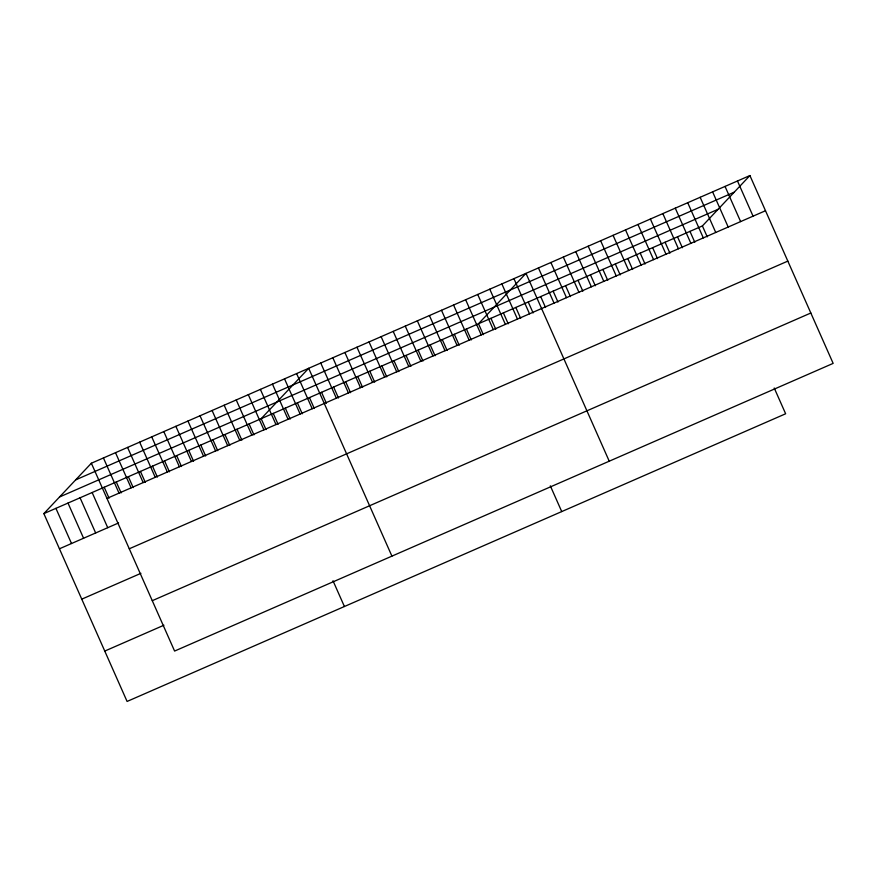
<?xml version="1.0" encoding="UTF-8"?>
<svg xmlns="http://www.w3.org/2000/svg" width="877" height="877" viewBox="0 0 877 877"><rect width="100%" height="100%" fill="white"/><g stroke="black" fill="none" stroke-linecap="round" stroke-linejoin="round"><path stroke-width="1.32" d="M774.227 388.018L785.639 413.769L127.088 701.447L43.85 513.615L91.361 463.231L749.912 175.553L833.15 363.385L174.6 651.063L91.361 463.231M43.85 513.615L702.4 225.937L749.912 175.553M75.685 479.862L734.235 192.184M59.526 496.985L718.077 209.307M106.95 498.41L765.5 210.732M59.439 548.794L118.603 522.944M129.27 548.783L787.831 261.105M81.758 599.166L140.923 573.328M152.269 600.69L810.83 313.012M104.758 651.074L163.922 625.224M737.469 180.991L753.058 216.17M725.038 186.417L740.626 221.596M712.595 191.855L728.184 227.033M700.153 197.292L715.742 232.471M702.4 225.937L707.246 236.856M687.721 202.719L703.31 237.897M689.969 231.375L694.803 242.282M675.279 208.156L690.868 243.335M677.526 236.801L682.361 247.72M662.837 213.593L678.425 248.772M665.084 242.238L669.918 253.157M650.394 219.02L665.983 254.198M652.641 247.676L657.487 258.594M637.963 224.457L653.551 259.636M640.21 253.102L645.044 264.021M625.52 229.895L641.109 265.073M627.768 258.54L632.602 269.458M613.078 235.321L628.666 270.5M615.325 263.977L620.171 274.896M600.646 240.758L616.235 275.937M602.894 269.403L607.728 280.322M588.204 246.196L603.793 281.374M590.451 274.841L595.286 285.759M575.761 251.633L591.35 286.801M578.009 280.278L582.843 291.197M563.319 257.06L578.908 292.238M565.566 285.705L570.412 296.623M550.888 262.497L566.476 297.676M553.135 291.142L557.969 302.061M538.445 267.934L554.034 303.113M540.692 296.579L545.527 307.498M609.241 461.192L526.003 273.361L478.491 323.745L483.337 334.663M528.25 302.006L533.095 312.925M513.933 278.634L529.522 313.813M515.819 307.443L520.653 318.362M501.863 283.907L517.452 319.085M503.376 312.881L508.211 323.799M489.783 289.191L505.371 324.369M490.934 318.307L495.768 329.226M477.713 294.464L493.302 329.642M550.317 485.836L561.729 511.576M465.643 299.737L481.232 334.915M466.421 329.018L471.256 339.936M453.562 305.01L469.151 340.188M454.352 334.29L459.186 345.209M441.493 310.283L457.081 345.461M442.271 339.563L447.117 350.482M429.423 315.556L445.012 350.734M430.201 344.847L435.036 355.755M417.342 320.829L432.931 356.007M418.132 350.12L422.966 361.039M405.273 326.101L420.861 361.28M406.051 355.393L410.896 366.312M393.192 331.374L408.792 366.553M393.981 360.666L398.816 371.585M381.122 336.647L396.711 371.826M381.912 365.939L386.746 376.858M369.053 341.931L384.641 377.11M369.831 371.212L374.676 382.131M356.972 347.204L372.561 382.383M357.761 376.485L362.596 387.404M344.902 352.477L360.491 387.656M345.691 381.758L350.526 392.677M332.832 357.75L348.421 392.929M333.611 387.031L338.456 397.95M320.752 363.023L336.34 398.202M321.541 392.304L326.376 403.223M391.92 556.128L308.682 368.296L261.171 418.68L266.005 429.598M309.471 397.588L314.306 408.496M296.612 373.569L312.201 408.748M297.391 402.861L302.236 413.78M284.532 378.842L300.12 414.021M285.321 408.134L290.155 419.053M272.462 384.115L288.051 419.294M273.251 413.407L278.086 424.325M260.392 389.388L275.981 424.567M332.997 580.76L344.409 606.511M248.312 394.672L263.9 429.851M249.101 423.953L253.935 434.871M236.242 399.945L251.831 435.124M237.02 429.226L241.866 440.144M224.172 405.218L239.761 440.397M224.95 434.499L229.785 445.417M212.091 410.491L227.68 445.669M212.881 439.772L217.715 450.69M200.022 415.764L215.61 450.942M200.8 445.056L205.646 455.963M187.952 421.037L203.541 456.215M188.73 450.329L193.565 461.247M175.871 426.31L191.46 461.488M176.661 455.601L181.495 466.52M163.802 431.583L179.39 466.761M164.58 460.874L169.425 471.793M151.732 436.856L167.321 472.034M152.51 466.147L157.345 477.066M139.651 442.14L155.24 477.307M140.441 471.42L145.275 482.339M127.582 447.413L143.17 482.591M128.36 476.693L133.205 487.612M115.512 452.685L131.101 487.864M116.29 481.966L121.125 492.885M103.431 457.958L119.02 493.137M104.22 487.239L109.055 498.158M92.14 492.512L107.728 527.691M80.07 497.796L95.659 532.975M68 503.069L83.589 538.248M55.92 508.342L71.508 543.521"/></g></svg>
